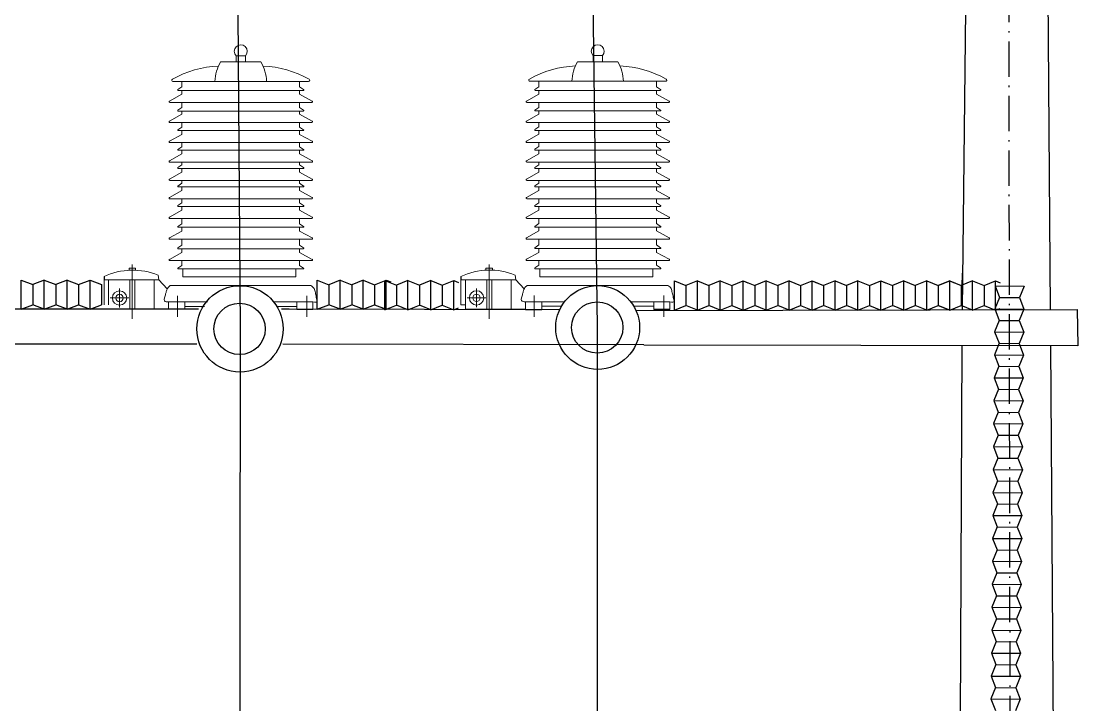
# Model space of a CAD drawing. Header units: inches. Extents: x -246336 to 136055, y -106871 to 69513.
# Drawn here: x -153735 to -151942, y 13191 to 14351 of the extents above; entities that cross this region are included whole.
import ezdxf

# ---------------------------------------------------------------- set-up
doc = ezdxf.new("R2010")
doc.units = ezdxf.units.IN
doc.header["$MEASUREMENT"] = 0
doc.linetypes.add('ACAD_ISO10W100', pattern=[18.5, 12, -3, 0.5, -3])
doc.layers.add('Layer1', color=7, linetype='Continuous')
doc.layers.add('XA-TT1', color=7, linetype='Continuous')

# ---------------------------------------------------------------- blocks, each defined once
blk = doc.blocks.new('ghgh')
at = {"layer": 'XA-TT1', "color": 2}
for p, q in [((-39740.5, 37148.9), (-39691.1, 37148.4)), ((-39740.5, 37148.9), (-39733, 37129.4)), ((-39691.1, 37148.4), (-39699, 37129)), ((-39733, 37129.4), (-39740.9, 37110)), ((-39733, 37129.4), (-39699, 37129)), ((-39733, 37129.4), (-39699, 37129)), ((-39699, 37129), (-39691.4, 37109.5)), ((-39740.9, 37110), (-39691.4, 37109.5)), ((-39740.9, 37110), (-39733.4, 37090.4)), ((-39691.4, 37109.5), (-39699.4, 37090.1)), ((-39733.4, 37090.4), (-39741.3, 37071)), ((-39733.4, 37090.4), (-39699.4, 37090.1)), ((-39733.4, 37090.4), (-39699.4, 37090.1)), ((-39699.4, 37090.1), (-39691.8, 37070.6)), ((-39741.3, 37071), (-39691.8, 37070.6)), ((-39741.3, 37071), (-39733.7, 37051.5)), ((-39691.8, 37070.6), (-39699.7, 37051.2)), ((-39733.7, 37051.5), (-39741.6, 37032.1)), ((-39733.7, 37051.5), (-39699.7, 37051.2)), ((-39733.7, 37051.5), (-39699.7, 37051.2)), ((-39699.7, 37051.2), (-39692.2, 37031.6)), ((-39741.6, 37032.1), (-39692.2, 37031.6)), ((-39741.6, 37032.1), (-39734.1, 37012.6)), ((-39692.2, 37031.6), (-39700.1, 37012.3)), ((-39734.1, 37012.6), (-39742, 36993.2)), ((-39734.1, 37012.6), (-39700.1, 37012.3)), ((-39734.1, 37012.6), (-39700.1, 37012.3)), ((-39700.1, 37012.3), (-39692.6, 36992.7)), ((-39742, 36993.2), (-39692.6, 36992.7)), ((-39742, 36993.2), (-39734.5, 36973.7)), ((-39692.6, 36992.7), (-39700.5, 36973.3)), ((-39734.5, 36973.7), (-39742.4, 36954.3)), ((-39734.5, 36973.7), (-39700.5, 36973.3)), ((-39734.5, 36973.7), (-39700.5, 36973.3)), ((-39700.5, 36973.3), (-39692.9, 36953.8)), ((-39742.4, 36954.3), (-39692.9, 36953.8)), ((-39742.4, 36954.3), (-39734.9, 36934.7)), ((-39692.9, 36953.8), (-39700.9, 36934.4)), ((-39734.9, 36934.7), (-39742.8, 36915.4)), ((-39734.9, 36934.7), (-39700.9, 36934.4)), ((-39734.9, 36934.7), (-39700.9, 36934.4)), ((-39700.9, 36934.4), (-39693.3, 36914.9)), ((-39742.8, 36915.4), (-39693.3, 36914.9)), ((-39742.8, 36915.4), (-39735.2, 36895.8)), ((-39693.3, 36914.9), (-39701.2, 36895.5)), ((-39735.2, 36895.8), (-39743.1, 36876.4)), ((-39735.2, 36895.8), (-39701.2, 36895.5)), ((-39735.2, 36895.8), (-39701.2, 36895.5)), ((-39701.2, 36895.5), (-39693.7, 36876)), ((-39743.1, 36876.4), (-39693.7, 36876)), ((-39743.1, 36876.4), (-39735.6, 36856.9)), ((-39693.7, 36876), (-39701.6, 36856.6)), ((-39735.6, 36856.9), (-39743.5, 36837.5)), ((-39735.6, 36856.9), (-39701.6, 36856.6)), ((-39735.6, 36856.9), (-39701.6, 36856.6)), ((-39701.6, 36856.6), (-39694.1, 36837)), ((-39743.5, 36837.5), (-39694.1, 36837)), ((-39743.5, 36837.5), (-39736, 36818)), ((-39694.1, 36837), (-39702, 36817.7)), ((-39736, 36818), (-39743.9, 36798.6)), ((-39736, 36818), (-39702, 36817.7)), ((-39736, 36818), (-39702, 36817.7)), ((-39702, 36817.7), (-39694.4, 36798.1)), ((-39743.9, 36798.6), (-39694.4, 36798.1)), ((-39743.9, 36798.6), (-39736.4, 36779.1)), ((-39694.4, 36798.1), (-39702.4, 36778.7)), ((-39736.4, 36779.1), (-39744.3, 36759.7)), ((-39736.4, 36779.1), (-39702.4, 36778.7)), ((-39736.4, 36779.1), (-39702.4, 36778.7)), ((-39702.4, 36778.7), (-39694.8, 36759.2)), ((-39744.3, 36759.7), (-39694.8, 36759.2)), ((-39744.3, 36759.7), (-39736.7, 36740.1)), ((-39694.8, 36759.2), (-39702.7, 36739.8)), ((-39736.7, 36740.1), (-39744.6, 36720.7)), ((-39736.7, 36740.1), (-39702.7, 36739.8)), ((-39736.7, 36740.1), (-39702.7, 36739.8)), ((-39702.7, 36739.8), (-39695.2, 36720.3)), ((-39744.6, 36720.7), (-39737.1, 36701.2)), ((-39744.6, 36720.7), (-39695.2, 36720.3)), ((-39695.2, 36720.3), (-39703.1, 36700.9)), ((-39737.1, 36701.2), (-39745, 36681.8)), ((-39737.1, 36701.2), (-39703.1, 36700.9)), ((-39737.1, 36701.2), (-39703.1, 36700.9)), ((-39703.1, 36700.9), (-39695.6, 36681.3)), ((-39745, 36681.8), (-39695.6, 36681.3)), ((-39745, 36681.8), (-39737.5, 36662.3)), ((-39695.6, 36681.3), (-39703.5, 36662)), ((-39737.5, 36662.3), (-39745.4, 36642.9)), ((-39737.5, 36662.3), (-39703.5, 36662)), ((-39737.5, 36662.3), (-39703.5, 36662)), ((-39703.5, 36662), (-39695.9, 36642.4)), ((-39745.4, 36642.9), (-39695.9, 36642.4)), ((-39745.4, 36642.9), (-39737.9, 36623.4)), ((-39695.9, 36642.4), (-39703.9, 36623)), ((-39737.9, 36623.4), (-39745.8, 36604)), ((-39737.9, 36623.4), (-39703.9, 36623)), ((-39737.9, 36623.4), (-39703.9, 36623)), ((-39703.9, 36623), (-39696.3, 36603.5)), ((-39745.8, 36604), (-39696.3, 36603.5)), ((-39745.8, 36604), (-39738.2, 36584.4)), ((-39696.3, 36603.5), (-39704.2, 36584.1)), ((-39738.2, 36584.4), (-39746.1, 36565.1)), ((-39738.2, 36584.4), (-39704.2, 36584.1)), ((-39738.2, 36584.4), (-39704.2, 36584.1)), ((-39704.2, 36584.1), (-39696.7, 36564.6)), ((-39746.1, 36565.1), (-39696.7, 36564.6)), ((-39746.1, 36565.1), (-39738.6, 36545.5)), ((-39696.7, 36564.6), (-39704.6, 36545.2)), ((-39738.6, 36545.5), (-39746.5, 36526.1)), ((-39738.6, 36545.5), (-39704.6, 36545.2)), ((-39738.6, 36545.5), (-39704.6, 36545.2)), ((-39704.6, 36545.2), (-39697.1, 36525.7)), ((-39746.5, 36526.1), (-39697.1, 36525.7)), ((-39746.5, 36526.1), (-39739, 36506.6)), ((-39697.1, 36525.7), (-39705, 36506.3)), ((-39739, 36506.6), (-39746.9, 36487.2)), ((-39739, 36506.6), (-39705, 36506.3)), ((-39739, 36506.6), (-39705, 36506.3)), ((-39705, 36506.3), (-39697.4, 36486.7)), ((-39746.9, 36487.2), (-39697.4, 36486.7)), ((-39746.9, 36487.2), (-39739.4, 36467.7)), ((-39697.4, 36486.7), (-39705.4, 36467.4)), ((-39739.4, 36467.7), (-39747.3, 36448.3)), ((-39739.4, 36467.7), (-39705.4, 36467.4)), ((-39739.4, 36467.7), (-39705.4, 36467.4)), ((-39705.4, 36467.4), (-39697.8, 36447.8)), ((-39747.3, 36448.3), (-39697.8, 36447.8)), ((-39747.3, 36448.3), (-39739.7, 36428.8)), ((-39697.8, 36447.8), (-39705.7, 36428.4))]:
    blk.add_line(p, q, dxfattribs=at)
blk = doc.blocks.new('vfdsf')
blk.add_blockref('ghgh', (0, 0))
blk = doc.blocks.new('dfdsf')
at = {"layer": 'XA-TT1', "color": 2}
for p, q in [((-33880.7, 37109.3), (-33880.7, 37158.8)), ((-33880.7, 37158.8), (-33861.2, 37151)), ((-33841.8, 37158.8), (-33861.2, 37151)), ((-33841.8, 37109.3), (-33841.8, 37158.8)), ((-33841.8, 37109.3), (-33841.8, 37158.8)), ((-33841.8, 37158.8), (-33822.3, 37151)), ((-33802.8, 37158.8), (-33822.3, 37151)), ((-33802.8, 37109.3), (-33802.8, 37158.8)), ((-33802.8, 37109.3), (-33802.8, 37158.8)), ((-33802.8, 37158.8), (-33783.4, 37151)), ((-33783.4, 37151), (-33763.9, 37158.8)), ((-33763.9, 37109.3), (-33763.9, 37158.8)), ((-33763.9, 37158.8), (-33744.4, 37151)), ((-33378.4, 37158.6), (-33359, 37150.9)), ((-33378.4, 37109.2), (-33378.4, 37158.6)), ((-33339.5, 37158.6), (-33359, 37150.9)), ((-33339.5, 37158.6), (-33320.1, 37150.9)), ((-33339.5, 37109.2), (-33339.5, 37158.6)), ((-33339.5, 37109.2), (-33339.5, 37158.6)), ((-33300.6, 37158.6), (-33320.1, 37150.9)), ((-33300.6, 37109.2), (-33300.6, 37158.6)), ((-33300.6, 37109.2), (-33300.6, 37158.6)), ((-33300.6, 37158.6), (-33281.1, 37150.9)), ((-33281.1, 37150.9), (-33261.7, 37158.6)), ((-33263.6, 37108.4), (-33263.6, 37157.9)), ((-33263.6, 37157.9), (-33244.2, 37150.1)), ((-33261.7, 37109.2), (-33261.7, 37158.6)), ((-33261.7, 37158.6), (-33253.9, 37155.5)), ((-33224.7, 37157.9), (-33244.2, 37150.1)), ((-33224.7, 37157.9), (-33205.2, 37150.1)), ((-33224.7, 37108.4), (-33224.7, 37157.9)), ((-33224.7, 37108.4), (-33224.7, 37157.9)), ((-33185.8, 37157.9), (-33205.2, 37150.1)), ((-33185.8, 37108.4), (-33185.8, 37157.9)), ((-33185.8, 37108.4), (-33185.8, 37157.9)), ((-33185.8, 37157.9), (-33166.3, 37150.1)), ((-33166.3, 37150.1), (-33146.8, 37157.9)), ((-33146.8, 37108.4), (-33146.8, 37157.9)), ((-33146.8, 37157.9), (-33139.1, 37154.8)), ((-32772.4, 37107.7), (-32772.4, 37157.2)), ((-32772.4, 37157.2), (-32752.9, 37149.4)), ((-32733.5, 37157.2), (-32752.9, 37149.4)), ((-32733.5, 37157.2), (-32714, 37149.4)), ((-32733.5, 37107.7), (-32733.5, 37157.2)), ((-32733.5, 37107.7), (-32733.5, 37157.2)), ((-32694.6, 37157.2), (-32714, 37149.4)), ((-32694.6, 37107.7), (-32694.6, 37157.2)), ((-32694.6, 37107.7), (-32694.6, 37157.2)), ((-32694.6, 37157.2), (-32675.1, 37149.4)), ((-32675.1, 37149.4), (-32655.6, 37157.2)), ((-32655.6, 37107.7), (-32655.6, 37157.2)), ((-32655.6, 37157.2), (-32636.1, 37149.5)), ((-32655.6, 37107.7), (-32655.6, 37157.2)), ((-32655.6, 37157.2), (-32647.9, 37154.1)), ((-32616.7, 37157.2), (-32636.1, 37149.5)), ((-32616.7, 37157.2), (-32597.2, 37149.5)), ((-32616.7, 37107.7), (-32616.7, 37157.2)), ((-32616.7, 37107.7), (-32616.7, 37157.2)), ((-32577.7, 37157.2), (-32597.2, 37149.5)), ((-32577.7, 37107.7), (-32577.7, 37157.2)), ((-32577.7, 37107.7), (-32577.7, 37157.2)), ((-32577.7, 37157.2), (-32558.3, 37149.5)), ((-32558.3, 37149.5), (-32538.8, 37157.2)), ((-32538.8, 37107.7), (-32538.8, 37157.2)), ((-32538.8, 37107.7), (-32538.8, 37157.2)), ((-32538.8, 37157.2), (-32519.4, 37149.5)), ((-32538.8, 37157.2), (-32531.1, 37154.1)), ((-32499.9, 37157.2), (-32519.4, 37149.5)), ((-32499.9, 37107.7), (-32499.9, 37157.2)), ((-32499.9, 37107.7), (-32499.9, 37157.2)), ((-32499.9, 37157.2), (-32480.5, 37149.5)), ((-32461, 37157.2), (-32480.5, 37149.5)), ((-32461, 37107.7), (-32461, 37157.2)), ((-32461, 37107.7), (-32461, 37157.2)), ((-32461, 37157.2), (-32441.5, 37149.5)), ((-32441.5, 37149.5), (-32422.1, 37157.2)), ((-32422.1, 37107.7), (-32422.1, 37157.2)), ((-32422.1, 37107.7), (-32422.1, 37157.2)), ((-32422.1, 37157.2), (-32402.6, 37149.5)), ((-32422.1, 37157.2), (-32414.3, 37154.1)), ((-32383.1, 37157.2), (-32402.6, 37149.5)), ((-32383.1, 37157.2), (-32363.7, 37149.5)), ((-32383.1, 37107.7), (-32383.1, 37157.2)), ((-32383.1, 37107.7), (-32383.1, 37157.2)), ((-32344.2, 37157.2), (-32363.7, 37149.5)), ((-32344.2, 37107.7), (-32344.2, 37157.2)), ((-32344.2, 37157.2), (-32324.7, 37149.5)), ((-32344.2, 37107.7), (-32344.2, 37157.2)), ((-32344.2, 37107.7), (-32344.2, 37157.2)), ((-32344.2, 37157.2), (-32324.8, 37149.5)), ((-32324.8, 37149.5), (-32305.3, 37157.2)), ((-32305.3, 37157.2), (-32324.7, 37149.5)), ((-32305.3, 37107.7), (-32305.3, 37157.2)), ((-32305.3, 37107.7), (-32305.3, 37157.2)), ((-32305.3, 37107.7), (-32305.3, 37157.2)), ((-32305.3, 37157.2), (-32285.8, 37149.5)), ((-32266.4, 37157.2), (-32285.8, 37149.5)), ((-32266.4, 37107.7), (-32266.4, 37157.2)), ((-32266.4, 37107.7), (-32266.4, 37157.2)), ((-32266.4, 37157.2), (-32246.9, 37149.5)), ((-32246.9, 37149.5), (-32227.4, 37157.2)), ((-32227.4, 37107.7), (-32227.4, 37157.2)), ((-32227.4, 37157.2), (-32219.7, 37154.1)), ((-33861.2, 37151), (-33861.2, 37117)), ((-33822.3, 37151), (-33822.3, 37117)), ((-33783.4, 37151), (-33783.4, 37117)), ((-33744.4, 37151), (-33744.4, 37117)), ((-33359, 37150.9), (-33359, 37116.9)), ((-33320.1, 37150.9), (-33320.1, 37116.9)), ((-33281.1, 37150.9), (-33281.1, 37116.9)), ((-33244.2, 37150.1), (-33244.2, 37116.1)), ((-33205.2, 37150.1), (-33205.2, 37116.1)), ((-33166.3, 37150.1), (-33166.3, 37116.1)), ((-32752.9, 37149.4), (-32752.9, 37115.4)), ((-32714, 37149.4), (-32714, 37115.4)), ((-32675.1, 37149.4), (-32675.1, 37115.4)), ((-32636.1, 37149.5), (-32636.1, 37115.5)), ((-32597.2, 37149.5), (-32597.2, 37115.5)), ((-32558.3, 37149.5), (-32558.3, 37115.5)), ((-32519.4, 37149.5), (-32519.4, 37115.5)), ((-32480.5, 37149.5), (-32480.5, 37115.5)), ((-32441.5, 37149.5), (-32441.5, 37115.5)), ((-32402.6, 37149.5), (-32402.6, 37115.5)), ((-32363.7, 37149.5), (-32363.7, 37115.5)), ((-32324.8, 37149.5), (-32324.8, 37115.5)), ((-32324.7, 37149.5), (-32324.7, 37115.5)), ((-32285.8, 37149.5), (-32285.8, 37115.5)), ((-32246.9, 37149.5), (-32246.9, 37115.5)), ((-33880.7, 37109.3), (-33861.2, 37117)), ((-33841.8, 37109.3), (-33861.2, 37117)), ((-33841.8, 37109.3), (-33822.3, 37117)), ((-33802.8, 37109.3), (-33822.3, 37117)), ((-33802.8, 37109.3), (-33783.4, 37117)), ((-33783.4, 37117), (-33763.9, 37109.3)), ((-33763.9, 37109.3), (-33744.4, 37117)), ((-33378.4, 37109.2), (-33359, 37116.9)), ((-33339.5, 37109.2), (-33359, 37116.9)), ((-33339.5, 37109.2), (-33320.1, 37116.9)), ((-33300.6, 37109.2), (-33320.1, 37116.9)), ((-33300.6, 37109.2), (-33281.1, 37116.9)), ((-33281.1, 37116.9), (-33261.7, 37109.2)), ((-33263.6, 37108.4), (-33244.2, 37116.1)), ((-33224.7, 37108.4), (-33244.2, 37116.1)), ((-33224.7, 37108.4), (-33205.2, 37116.1)), ((-33185.8, 37108.4), (-33205.2, 37116.1)), ((-33185.8, 37108.4), (-33166.3, 37116.1)), ((-33166.3, 37116.1), (-33146.8, 37108.4)), ((-33146.8, 37108.4), (-33139.1, 37111.5)), ((-32772.4, 37107.7), (-32752.9, 37115.4)), ((-32733.5, 37107.7), (-32752.9, 37115.4)), ((-32733.5, 37107.7), (-32714, 37115.4)), ((-32694.6, 37107.7), (-32714, 37115.4)), ((-32694.6, 37107.7), (-32675.1, 37115.4)), ((-32675.1, 37115.4), (-32655.6, 37107.7)), ((-32655.6, 37107.7), (-32636.1, 37115.5)), ((-32616.7, 37107.7), (-32636.1, 37115.5)), ((-32616.7, 37107.7), (-32597.2, 37115.5)), ((-32577.7, 37107.7), (-32597.2, 37115.5)), ((-32577.7, 37107.7), (-32558.3, 37115.5)), ((-32558.3, 37115.5), (-32538.8, 37107.7)), ((-32538.8, 37107.7), (-32519.4, 37115.5)), ((-32499.9, 37107.7), (-32519.4, 37115.5)), ((-32499.9, 37107.7), (-32480.5, 37115.5)), ((-32461, 37107.7), (-32480.5, 37115.5)), ((-32461, 37107.7), (-32441.5, 37115.5)), ((-32441.5, 37115.5), (-32422.1, 37107.7)), ((-32422.1, 37107.7), (-32402.6, 37115.5)), ((-32422.1, 37107.7), (-32414.3, 37110.8)), ((-32383.1, 37107.7), (-32402.6, 37115.5)), ((-32383.1, 37107.7), (-32363.7, 37115.5)), ((-32344.2, 37107.7), (-32363.7, 37115.5)), ((-32344.2, 37107.7), (-32324.7, 37115.5)), ((-32344.2, 37107.7), (-32324.8, 37115.5)), ((-32324.8, 37115.5), (-32305.3, 37107.7)), ((-32305.3, 37107.7), (-32324.7, 37115.5)), ((-32305.3, 37107.7), (-32285.8, 37115.5)), ((-32266.4, 37107.7), (-32285.8, 37115.5)), ((-32266.4, 37107.7), (-32246.9, 37115.5)), ((-32246.9, 37115.5), (-32227.4, 37107.7))]:
    blk.add_line(p, q, dxfattribs=at)
blk = doc.blocks.new('gfgfd')
blk.add_line((-87505.7, 44548.7), (-87533, 44548.7))
at = {"layer": 'Layer1', "color": 9, "linetype": 'Continuous', "lineweight": 5}
for p, q in [((-87662.4, 44968.9), (-87593.8, 44968.9)), ((-87743.1, 44935.8), (-87628.1, 44935.8)), ((-87727.9, 44935.8), (-87727.9, 44926.4)), ((-87513, 44935.8), (-87628.1, 44935.8)), ((-87528.3, 44935.8), (-87528.3, 44926.4)), ((-87528.3, 44934.9), (-87528.3, 44926.4)), ((-87727.9, 44926.4), (-87734.7, 44921.8)), ((-87734.2, 44920.4), (-87628.1, 44920.4)), ((-87727.9, 44920.4), (-87727.9, 44914)), ((-87521.9, 44920.4), (-87628.1, 44920.4)), ((-87528.3, 44926.4), (-87521.5, 44921.8)), ((-87528.3, 44920.4), (-87528.3, 44914)), ((-87727.9, 44914), (-87749.2, 44902.2)), ((-87748.6, 44900), (-87628.1, 44900)), ((-87727.9, 44900), (-87727.9, 44891.5)), ((-87507.6, 44900), (-87628.1, 44900)), ((-87528.3, 44914), (-87507, 44902.2)), ((-87528.3, 44900), (-87528.3, 44891.5)), ((-87727.9, 44891.5), (-87734.7, 44886.9)), ((-87734.2, 44885.5), (-87628.1, 44885.5)), ((-87727.9, 44885.5), (-87727.9, 44880)), ((-87521.9, 44885.5), (-87628.1, 44885.5)), ((-87528.3, 44891.5), (-87521.5, 44886.9)), ((-87528.3, 44885.5), (-87528.3, 44880)), ((-87727.9, 44880), (-87749.2, 44868.2)), ((-87748.6, 44866), (-87628.1, 44866)), ((-87727.9, 44866), (-87727.9, 44858.3)), ((-87507.6, 44866), (-87628.1, 44866)), ((-87528.3, 44880), (-87507, 44868.2)), ((-87528.3, 44866), (-87528.3, 44858.3)), ((-87727.9, 44845.8), (-87749.2, 44834.1)), ((-87727.9, 44858.3), (-87734.7, 44853.7)), ((-87734.2, 44852.2), (-87628.1, 44852.2)), ((-87727.9, 44852.2), (-87727.9, 44845.8)), ((-87521.9, 44852.2), (-87628.1, 44852.2)), ((-87528.3, 44858.3), (-87521.5, 44853.7)), ((-87528.3, 44852.2), (-87528.3, 44845.8)), ((-87528.3, 44845.8), (-87507, 44834.1)), ((-87748.6, 44831.9), (-87628.1, 44831.9)), ((-87727.9, 44831.9), (-87727.9, 44825)), ((-87507.6, 44831.9), (-87628.1, 44831.9)), ((-87528.3, 44831.9), (-87528.3, 44825)), ((-87727.9, 44812.6), (-87749.2, 44800.9)), ((-87727.9, 44825), (-87734.7, 44820.4)), ((-87734.2, 44819), (-87628.1, 44819)), ((-87727.9, 44819), (-87727.9, 44812.6)), ((-87521.9, 44819), (-87628.1, 44819)), ((-87528.3, 44825), (-87521.5, 44820.4)), ((-87528.3, 44819), (-87528.3, 44812.6)), ((-87528.3, 44812.6), (-87507, 44800.9)), ((-87748.6, 44798.6), (-87628.1, 44798.6)), ((-87727.9, 44794.1), (-87734.7, 44789.5)), ((-87727.9, 44798.6), (-87727.9, 44794.1)), ((-87507.6, 44798.6), (-87628.1, 44798.6)), ((-87528.3, 44798.6), (-87528.3, 44794.1)), ((-87528.3, 44794.1), (-87521.5, 44789.5)), ((-87727.9, 44781.6), (-87749.2, 44769.9)), ((-87734.2, 44788), (-87628.1, 44788)), ((-87727.9, 44788), (-87727.9, 44781.6)), ((-87521.9, 44788), (-87628.1, 44788)), ((-87528.3, 44788), (-87528.3, 44781.6)), ((-87528.3, 44781.6), (-87507, 44769.9)), ((-87748.6, 44767.7), (-87628.1, 44767.7)), ((-87727.9, 44762.9), (-87734.7, 44758.3)), ((-87734.2, 44756.9), (-87628.1, 44756.9)), ((-87727.9, 44767.7), (-87727.9, 44762.9)), ((-87727.9, 44756.9), (-87727.9, 44750.5)), ((-87507.6, 44767.7), (-87628.1, 44767.7)), ((-87521.9, 44756.9), (-87628.1, 44756.9)), ((-87528.3, 44767.7), (-87528.3, 44762.9)), ((-87528.3, 44762.9), (-87521.5, 44758.3)), ((-87528.3, 44756.9), (-87528.3, 44750.5)), ((-87727.9, 44750.5), (-87749.2, 44738.7)), ((-87528.3, 44750.5), (-87507, 44738.7)), ((-87748.6, 44736.5), (-87628.1, 44736.5)), ((-87727.9, 44729.7), (-87734.7, 44725.1)), ((-87734.2, 44723.6), (-87628.1, 44723.6)), ((-87727.9, 44736.5), (-87727.9, 44729.7)), ((-87727.9, 44723.6), (-87727.9, 44717.2)), ((-87507.6, 44736.5), (-87628.1, 44736.5)), ((-87521.9, 44723.6), (-87628.1, 44723.6)), ((-87528.3, 44736.5), (-87528.3, 44729.7)), ((-87528.3, 44729.7), (-87521.5, 44725.1)), ((-87528.3, 44723.6), (-87528.3, 44717.2)), ((-87727.9, 44717.2), (-87749.2, 44705.5)), ((-87748.6, 44703.3), (-87628.1, 44703.3)), ((-87727.9, 44702.8), (-87727.9, 44694.4)), ((-87507.6, 44703.3), (-87628.1, 44703.3)), ((-87528.3, 44717.2), (-87507, 44705.5)), ((-87528.3, 44702.8), (-87528.3, 44694.4)), ((-87727.9, 44694.4), (-87734.7, 44689.7)), ((-87734.2, 44688.3), (-87628.1, 44688.3)), ((-87727.9, 44688.3), (-87727.9, 44681.9)), ((-87521.9, 44688.3), (-87628.1, 44688.3)), ((-87528.3, 44694.4), (-87521.5, 44689.7)), ((-87528.3, 44688.3), (-87528.3, 44681.9)), ((-87727.9, 44681.9), (-87749.2, 44670.2)), ((-87748.6, 44667.9), (-87628.1, 44667.9)), ((-87727.9, 44667.9), (-87727.9, 44658.1)), ((-87507.6, 44667.9), (-87628.1, 44667.9)), ((-87528.3, 44681.9), (-87507, 44670.2)), ((-87528.3, 44667.9), (-87528.3, 44658.1)), ((-87727.9, 44658.1), (-87734.7, 44653.5)), ((-87734.2, 44652), (-87628.1, 44652)), ((-87727.9, 44652), (-87727.9, 44645.6)), ((-87521.9, 44652), (-87628.1, 44652)), ((-87528.3, 44658.1), (-87521.5, 44653.5)), ((-87528.3, 44652), (-87528.3, 44645.6)), ((-87727.9, 44645.6), (-87749.2, 44633.9)), ((-87748.6, 44631.7), (-87628.1, 44631.7)), ((-87727.9, 44631.7), (-87727.9, 44623.7)), ((-87507.6, 44631.7), (-87628.1, 44631.7)), ((-87528.3, 44645.6), (-87507, 44633.9)), ((-87528.3, 44631.7), (-87528.3, 44623.7)), ((-87812.5, 44625), (-87812.5, 44533)), ((-87727.9, 44623.7), (-87734.7, 44619.1)), ((-87734.2, 44617.6), (-87628.1, 44617.6)), ((-87726.2, 44617.6), (-87726.2, 44604.2)), ((-87521.9, 44617.6), (-87628.1, 44617.6)), ((-87534.5, 44617.6), (-87534.5, 44604.2)), ((-87528.3, 44623.7), (-87521.5, 44619.1)), ((-87860.1, 44599.1), (-87767.2, 44599.1)), ((-87860.1, 44599.1), (-87860.1, 44556.6)), ((-87852.6, 44556.6), (-87852.6, 44599.1)), ((-87816.4, 44599.1), (-87816.4, 44548.7)), ((-87807.8, 44599.1), (-87807.8, 44548.7)), ((-87775.1, 44599.1), (-87775.1, 44548.7)), ((-87767.2, 44599.1), (-87768, 44607)), ((-87767.2, 44599.1), (-87752.8, 44583.7)), ((-87726.2, 44604.2), (-87628.1, 44604.2)), ((-87534.5, 44604.2), (-87628.1, 44604.2)), ((-87833.7, 44552.5), (-87833.7, 44584.3)), ((-87747.6, 44589.3), (-87508.9, 44589.3)), ((-87849.7, 44568.4), (-87817.8, 44568.4)), ((-87750.5, 44561.7), (-87684.4, 44561.7)), ((-87750.5, 44561.7), (-87750.5, 44548.7)), ((-87735.7, 44572.2), (-87735.7, 44536.5)), ((-87723.1, 44561.7), (-87723.1, 44548.7)), ((-87572, 44561.7), (-87505.7, 44561.7)), ((-87533, 44561.7), (-87533, 44548.7)), ((-87516.1, 44572.2), (-87516.1, 44536.5)), ((-87505.7, 44561.7), (-87505.7, 44548.7)), ((-87723.1, 44554.1), (-87689.6, 44554.1)), ((-87533, 44554.1), (-87566.8, 44554.1))]:
    blk.add_line(p, q, dxfattribs=at)
at = {"layer": 'Layer1', "color": 3, "linetype": 'Continuous'}
blk.add_line((-87860.1, 44604.6), (-87860.1, 44599.1), dxfattribs=at)
at = {"layer": 'Layer1', "color": 9, "linetype": 'Continuous', "lineweight": 5}
for points in [[(-87636, 44968.9), (-87619.9, 44968.9), (-87619.9, 44979.3), (-87636, 44979.3)], [(-87817.7, 44615.4), (-87806.6, 44615.4), (-87806.6, 44618.8), (-87817.7, 44618.8)]]:
    blk.add_lwpolyline(points, close=True, dxfattribs=at)
at = {"layer": 'Layer1', "color": 9, "linetype": 'Continuous', "lineweight": 5, "const_width": 0.0122}
for points in [[(-87734.2, 44617.6), (-87747.6, 44617.6), (-87747.6, 44589.3)], [(-87521.9, 44617.6), (-87508.6, 44617.6), (-87508.6, 44588.3)]]:
    blk.add_lwpolyline(points, dxfattribs=at)
at = {"layer": 'Layer1', "color": 9, "linetype": 'Continuous', "lineweight": 5}
for radius in [12.2, 6.29]:
    blk.add_circle((-87833.7, 44568.4), radius, dxfattribs=at)
for centre, radius, start, end in [((-87628.1, 44986.7), 11, 317.7538, 224.1244), ((-87657.8, 44784.9), 177.1, 92.6312, 119.1686), ((-87598.9, 44932.8), 73, 150.4468, 177.6719), ((-87657.3, 44932.8), 73, 2.3281, 29.5532), ((-87598.4, 44784.9), 177.1, 60.8314, 87.3688), ((-87743.1, 44937.8), 1.99, 119.1686, 270), ((-87513, 44937.8), 1.99, 270, 60.8314), ((-87734.2, 44921.2), 0.796, 124.3045, 270), ((-87521.9, 44921.2), 0.796, 270, 55.6955), ((-87748.6, 44901.2), 1.19, 118.8632, 270), ((-87507.6, 44901.2), 1.19, 270, 61.1368), ((-87734.2, 44886.3), 0.796, 124.3045, 270), ((-87521.9, 44886.3), 0.796, 270, 55.6955), ((-87748.6, 44867.2), 1.19, 118.8632, 270), ((-87507.6, 44867.2), 1.19, 270, 61.1368), ((-87734.2, 44853), 0.796, 124.3045, 270), ((-87521.9, 44853), 0.796, 270, 55.6955), ((-87748.6, 44833.1), 1.19, 118.8632, 270), ((-87507.6, 44833.1), 1.19, 270, 61.1368), ((-87734.2, 44819.8), 0.796, 124.3045, 270), ((-87521.9, 44819.8), 0.796, 270, 55.6955), ((-87748.6, 44799.8), 1.19, 118.8632, 270), ((-87507.6, 44799.8), 1.19, 270, 61.1368), ((-87734.2, 44788.8), 0.796, 124.3045, 270), ((-87521.9, 44788.8), 0.796, 270, 55.6955), ((-87748.6, 44768.9), 1.19, 118.8632, 270), ((-87734.2, 44757.7), 0.796, 124.3045, 270), ((-87521.9, 44757.7), 0.796, 270, 55.6955), ((-87507.6, 44768.9), 1.19, 270, 61.1368), ((-87748.6, 44737.7), 1.19, 118.8632, 270), ((-87507.6, 44737.7), 1.19, 270, 61.1368), ((-87734.2, 44724.4), 0.796, 124.3045, 270), ((-87521.9, 44724.4), 0.796, 270, 55.6955), ((-87748.6, 44704.4), 1.19, 118.8632, 270), ((-87507.6, 44704.4), 1.19, 270, 61.1368), ((-87734.2, 44689.1), 0.796, 124.3045, 270), ((-87521.9, 44689.1), 0.796, 270, 55.6955), ((-87748.6, 44669.1), 1.19, 118.8632, 270), ((-87507.6, 44669.1), 1.19, 270, 61.1368), ((-87734.2, 44652.8), 0.796, 124.3045, 270), ((-87521.9, 44652.8), 0.796, 270, 55.6955), ((-87748.6, 44632.9), 1.19, 118.8632, 270), ((-87507.6, 44632.9), 1.19, 270, 61.1368), ((-87811.4, 44502.1), 113.5, 67.5233, 115.4114), ((-87734.2, 44618.4), 0.796, 124.3045, 270), ((-87521.9, 44618.4), 0.796, 270, 55.6955)]:
    blk.add_arc(centre, radius, start, end, dxfattribs=at)
for points in [[(-87747.6, 44589.3), (-87750.3, 44587.5), (-87752.4, 44584.5), (-87754, 44580.4), (-87755.5, 44575.3), (-87757.3, 44568.5), (-87757.5, 44563.7), (-87750.5, 44561.7)], [(-87508.9, 44589.3), (-87505.7, 44586.9), (-87503.7, 44584.5), (-87502.6, 44581), (-87500.6, 44573.5), (-87499, 44564.9), (-87498.2, 44562.5), (-87505.7, 44561.7)]]:
    blk.add_spline(points, degree=3, dxfattribs=at)

msp = doc.modelspace()

# ---------------------------------------------------------------- linework, layer by layer
at = {"color": 2, "linetype": 'ACAD_ISO10W100', "ltscale": 5}
msp.add_line((-152062.793, 16721.461), (-152048.899, 8197.879), dxfattribs=at)
for q in [(-152980.805, 13861.727), (-152851.3, 13861.727)]:
    msp.add_line((-152878.628, 13861.727), q)
at = {"layer": 'Layer1', "color": 9, "linetype": 'Continuous', "lineweight": 5}
for p, q in [((-152988.284, 13869.593), (-152980.805, 13869.593)), ((-152980.805, 13869.593), (-152980.805, 13861.727))]:
    msp.add_line(p, q, dxfattribs=at)
at = {"layer": 'XA-TT1', "color": 2}
for p, q in [((-152158.926, 13909.999), (-152151.164, 13906.917)), ((-153115.297, 13861.986), (-153107.536, 13865.068)), ((-152509.259, 13860.536), (-152501.497, 13863.618)), ((-152392.451, 13860.55), (-152384.689, 13863.633)), ((-152158.926, 13860.543), (-152151.164, 13863.625)), ((-152081.059, 13860.55), (-152073.298, 13863.632))]:
    msp.add_line(p, q, dxfattribs=at)
at = {"layer": 'XA-TT1', "color": 7, "flags": 128}
for points in [[(-152122.693, 15236.269), (-152137.587, 13861.371)], [(-151987.991, 13861.389), (-151998.178, 15236.269)], [(-152137.568, 13900.462), (-152137.474, 13923.234)], [(-153893.776, 13862.901), (-153433.449, 13862.901)], [(-153292.608, 13862.901), (-153279.705, 13862.901)], [(-153279.705, 13862.901), (-152820.637, 13861.532)], [(-152691.362, 13859.978), (-151942.526, 13861.394), (-151941.524, 13800.299), (-152677.974, 13801.245)], [(-153436.496, 13802.841), (-153892.334, 13802.841)], [(-152677.974, 13801.585), (-153290.266, 13802.841)], [(-152138.159, 13800.552), (-152144.864, 12400.57)], [(-151977.775, 12400.57), (-151987.555, 13800.358)]]:
    msp.add_lwpolyline(points, dxfattribs=at)
at = {"layer": 'XA-TT1', "color": 2, "flags": 128}
for points in [[(-153370.876, 14902.189), (-153363.203, 13828.814)], [(-152771.101, 14902.189), (-152757.111, 13831.129)], [(-153363.203, 13828.814), (-153363.958, 12855.247)], [(-152757.111, 13831.129), (-152757.111, 12857.559)]]:
    msp.add_lwpolyline(points, dxfattribs=at)
at = {"layer": 'XA-TT1'}
for centre, radius in [((-153363.203, 13828.814), 73.237), ((-152756.356, 13831.126), 71.11), ((-153363.958, 13828.817), 43.552), ((-152757.111, 13831.129), 43.552)]:
    msp.add_circle(centre, radius, dxfattribs=at)

# ---------------------------------------------------------------- block references
for name, p in [('gfgfd', (-65733.847, -30687.187)), ('gfgfd', (-65128.159, -30687.021)), ('dfdsf', (-119853.631, -23247.183)), ('vfdsf', (-112341.625, -23247.183))]:
    msp.add_blockref(name, p)

doc.saveas('drawing.dxf')
